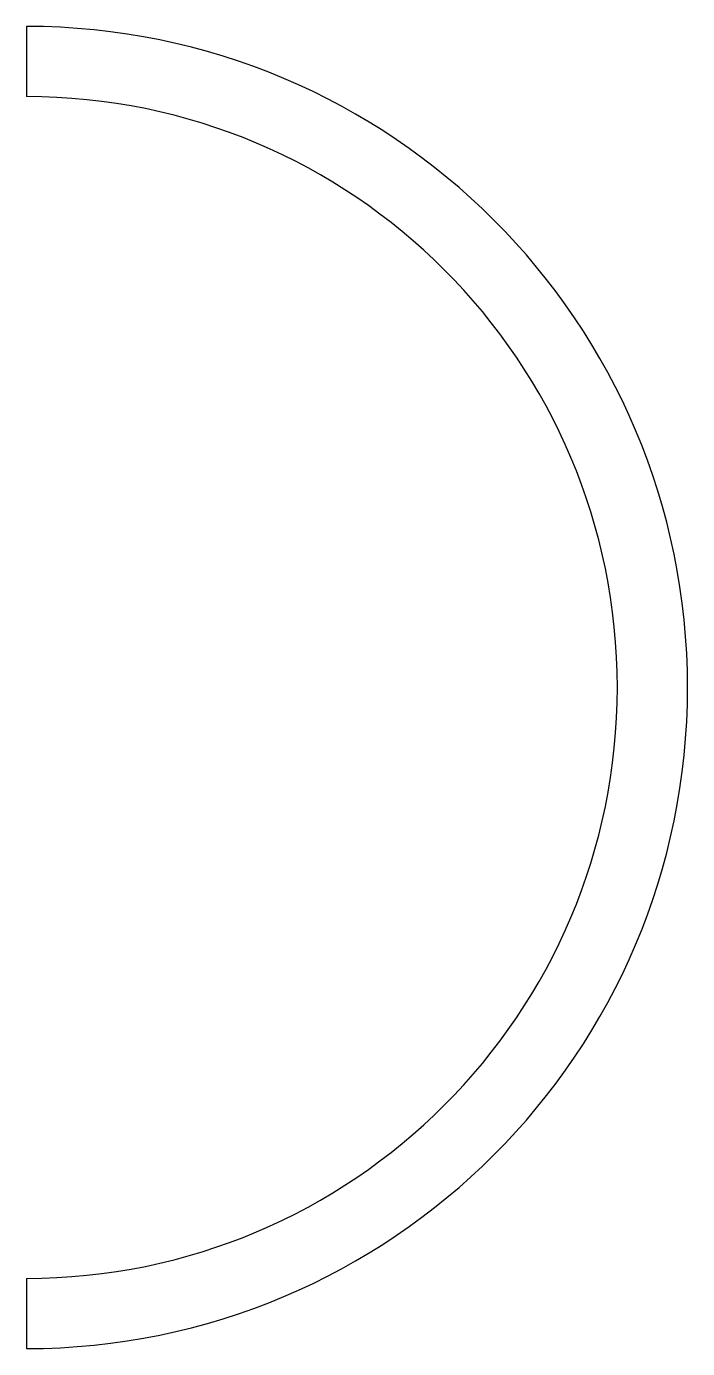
# Model space of a CAD drawing. Header units: inches. Extents: x 1407 to 1689, y 442 to 1007.
import ezdxf

# ---------------------------------------------------------------- set-up
doc = ezdxf.new("R2010")
doc.units = ezdxf.units.IN
doc.header["$MEASUREMENT"] = 0

msp = doc.modelspace()

# ---------------------------------------------------------------- linework, layer by layer
for p, q in [((1406.83, 1007.1), (1406.83, 977.1)), ((1406.83, 472.1), (1406.83, 442.1))]:
    msp.add_line(p, q)
for radius in [282.5, 252.5]:
    msp.add_arc((1406.83, 724.6), radius, 270, 90)

doc.saveas('drawing.dxf')
